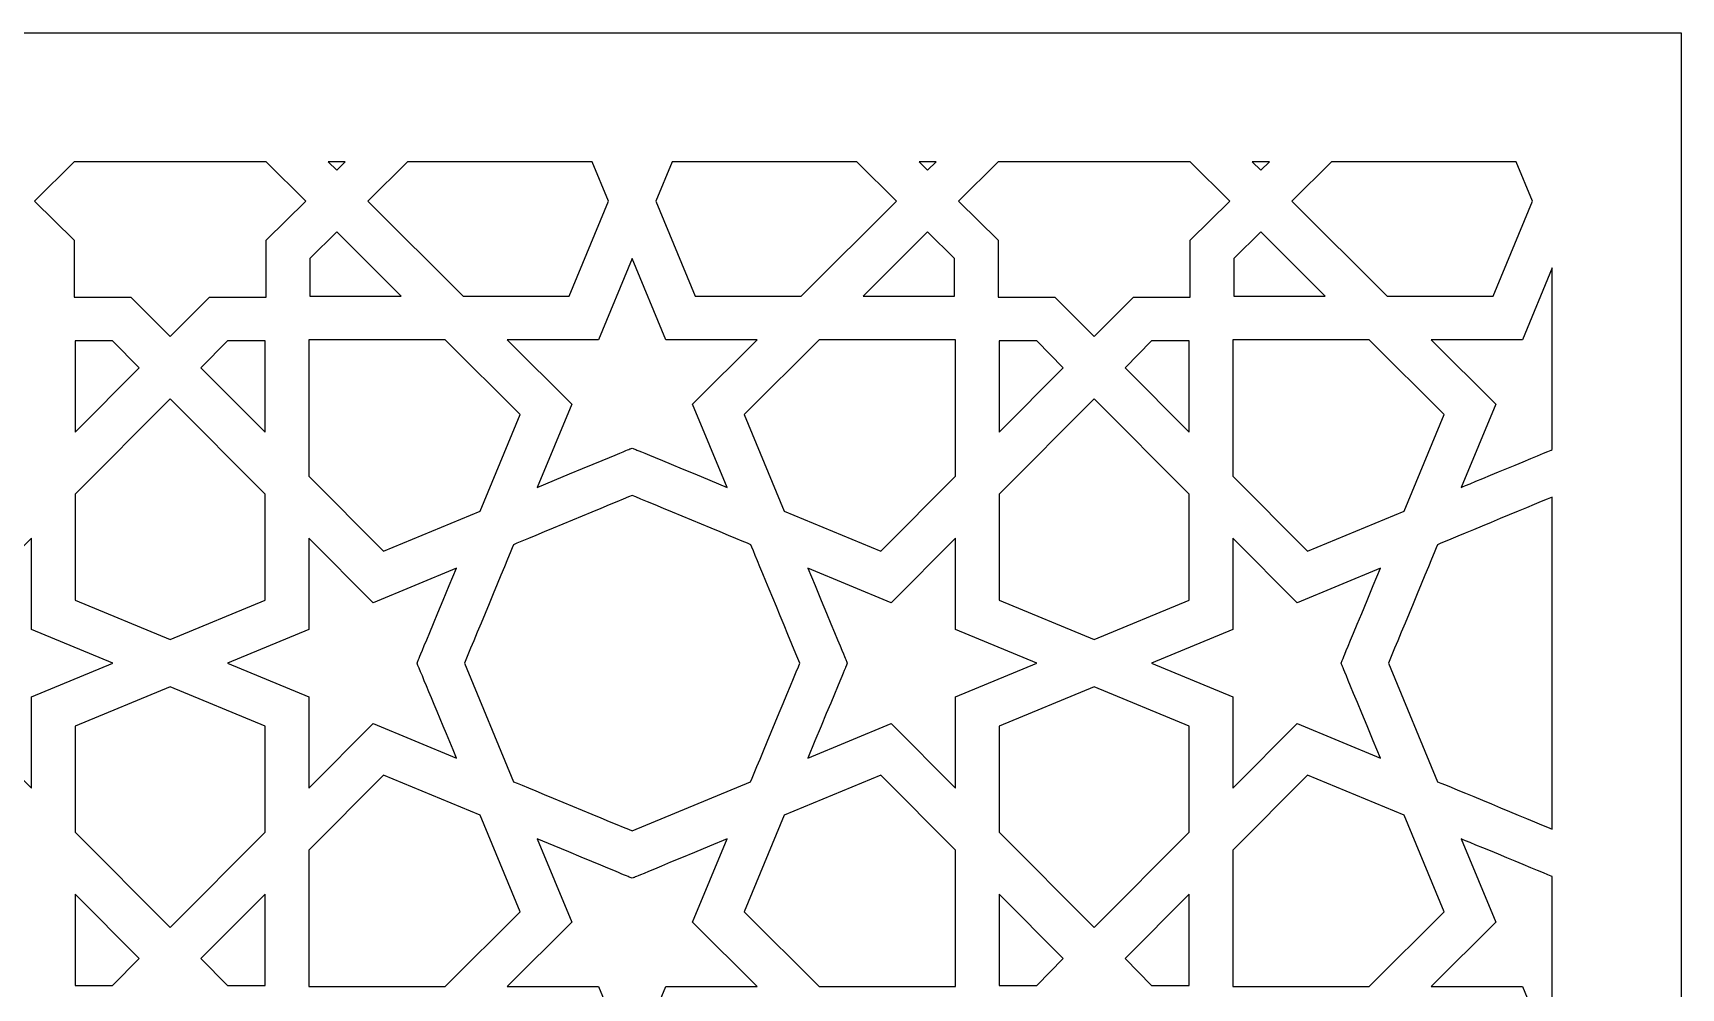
# Model space of a CAD drawing. Header units: millimetres. Extents: x -127 to 127, y -57 to 57.
# Drawn here: x 72.2 to 126.9, y 25.5 to 57.2 of the extents above; entities that cross this region are included whole.
import ezdxf

# ---------------------------------------------------------------- set-up
doc = ezdxf.new("R2010")
doc.units = ezdxf.units.MM
doc.header["$MEASUREMENT"] = 0
doc.layers.add('layer 1', color=7, linetype='Continuous')

msp = doc.modelspace()

# ---------------------------------------------------------------- linework, layer by layer
at = {"layer": 'layer 1', "color": 250}
for points, knots in [([(-126.8236, 57.1955), (-126.8236, 57.1955), (-126.8236, -56.9736), (-126.8236, -56.9736), (-126.8236, -56.9736), (-126.8236, -56.9736), (-98.0774, -56.9736), (-98.0774, -56.9736), (-98.0774, -56.9736), (-98.0774, -56.9736), (-98.0774, -45.5069), (-98.0774, -45.5069), (-98.0774, -45.5069), (-98.0774, -26.682), (-89.8408, -9.3041), (-75.48, 2.171), (-75.48, 2.171), (-48.3803, 23.8245), (-21.5625, 21.922), (0.0607, 47.8307), (0.0607, 47.8307), (21.6842, 21.922), (48.5017, 23.8249), (75.6017, 2.171), (75.6017, 2.171), (89.9626, -9.3041), (98.1992, -26.682), (98.1992, -45.5069), (98.1992, -45.5069), (98.1992, -45.5069), (98.1992, -56.9736), (98.1992, -56.9736), (98.1992, -56.9736), (98.1992, -56.9736), (126.9453, -56.9736), (126.9453, -56.9736), (126.9453, -56.9736), (126.9453, -56.9736), (126.9453, 57.1955), (126.9453, 57.1955), (126.9453, 57.1955), (126.9453, 57.1955), (-126.8236, 57.1955), (-126.8236, 57.1955)], [0, 0, 0, 0, 0.0833333, 0.0833333, 0.0833333, 0.0833333, 0.1666667, 0.1666667, 0.1666667, 0.1666667, 0.25, 0.25, 0.25, 0.25, 0.3333333, 0.3333333, 0.3333333, 0.3333333, 0.4166667, 0.4166667, 0.4166667, 0.4166667, 0.5, 0.5, 0.5, 0.5, 0.5833333, 0.5833333, 0.5833333, 0.5833333, 0.6666667, 0.6666667, 0.6666667, 0.6666667, 0.75, 0.75, 0.75, 0.75, 0.8333333, 0.8333333, 0.8333333, 0.8333333, 1, 1, 1, 1]), ([(79.9747, 50.3135), (79.9747, 50.3135), (79.9747, 48.429), (79.9747, 48.429), (79.9747, 48.429), (79.9747, 48.429), (78.0905, 48.429), (78.0905, 48.429), (78.0905, 48.429), (78.0905, 48.429), (76.7888, 47.1145), (76.7888, 47.1145), (76.7888, 47.1145), (76.7888, 47.1145), (75.487, 48.429), (75.487, 48.429), (75.487, 48.429), (75.487, 48.429), (73.6029, 48.429), (73.6029, 48.429), (73.6029, 48.429), (73.6029, 48.429), (73.6029, 50.3135), (73.6029, 50.3135), (73.6029, 50.3135), (73.6029, 50.3135), (72.2881, 51.6149), (72.2881, 51.6149), (72.2881, 51.6149), (72.2881, 51.6149), (73.6029, 52.9167), (73.6029, 52.9167), (73.6029, 52.9167), (73.6029, 52.9167), (79.9747, 52.9209), (79.9747, 52.9209), (79.9747, 52.9209), (79.9747, 52.9209), (81.2892, 51.6149), (81.2892, 51.6149), (81.2892, 51.6149), (81.2892, 51.6149), (79.9747, 50.3135), (79.9747, 50.3135)], [0, 0, 0, 0, 0.0833333, 0.0833333, 0.0833333, 0.0833333, 0.1666667, 0.1666667, 0.1666667, 0.1666667, 0.25, 0.25, 0.25, 0.25, 0.3333333, 0.3333333, 0.3333333, 0.3333333, 0.4166667, 0.4166667, 0.4166667, 0.4166667, 0.5, 0.5, 0.5, 0.5, 0.5833333, 0.5833333, 0.5833333, 0.5833333, 0.6666667, 0.6666667, 0.6666667, 0.6666667, 0.75, 0.75, 0.75, 0.75, 0.8333333, 0.8333333, 0.8333333, 0.8333333, 1, 1, 1, 1]), ([(82.0353, 52.9209), (82.0353, 52.9209), (82.6033, 52.9209), (82.6033, 52.9209), (82.6033, 52.9209), (82.6033, 52.9209), (82.32, 52.639), (82.32, 52.639), (82.32, 52.639), (82.32, 52.639), (82.0353, 52.9209), (82.0353, 52.9209)], [0, 0, 0, 0, 0.25, 0.25, 0.25, 0.25, 0.5, 0.5, 0.5, 0.5, 1, 1, 1, 1]), ([(90.0342, 48.4632), (90.0342, 48.4632), (86.5202, 48.4632), (86.5202, 48.4632), (86.5202, 48.4632), (86.5202, 48.4632), (83.3522, 51.6149), (83.3522, 51.6149), (83.3522, 51.6149), (83.3522, 51.6149), (84.6649, 52.9209), (84.6649, 52.9209), (84.6649, 52.9209), (84.6649, 52.9209), (90.7983, 52.9209), (90.7983, 52.9209), (90.7983, 52.9209), (90.7983, 52.9209), (91.3391, 51.6149), (91.3391, 51.6149), (91.3391, 51.6149), (91.3391, 51.6149), (90.0342, 48.4632), (90.0342, 48.4632)], [0, 0, 0, 0, 0.1428571, 0.1428571, 0.1428571, 0.1428571, 0.2857143, 0.2857143, 0.2857143, 0.2857143, 0.4285714, 0.4285714, 0.4285714, 0.4285714, 0.5714286, 0.5714286, 0.5714286, 0.5714286, 0.7142857, 0.7142857, 0.7142857, 0.7142857, 1, 1, 1, 1]), ([(97.7325, 48.4632), (97.7325, 48.4632), (94.2185, 48.4632), (94.2185, 48.4632), (94.2185, 48.4632), (94.2185, 48.4632), (92.9132, 51.6149), (92.9132, 51.6149), (92.9132, 51.6149), (92.9132, 51.6149), (93.454, 52.9209), (93.454, 52.9209), (93.454, 52.9209), (93.454, 52.9209), (99.5878, 52.9209), (99.5878, 52.9209), (99.5878, 52.9209), (99.5878, 52.9209), (100.9005, 51.6149), (100.9005, 51.6149), (100.9005, 51.6149), (100.9005, 51.6149), (97.7325, 48.4632), (97.7325, 48.4632)], [0, 0, 0, 0, 0.1428571, 0.1428571, 0.1428571, 0.1428571, 0.2857143, 0.2857143, 0.2857143, 0.2857143, 0.4285714, 0.4285714, 0.4285714, 0.4285714, 0.5714286, 0.5714286, 0.5714286, 0.5714286, 0.7142857, 0.7142857, 0.7142857, 0.7142857, 1, 1, 1, 1]), ([(101.9323, 52.639), (101.9323, 52.639), (101.6494, 52.9209), (101.6494, 52.9209), (101.6494, 52.9209), (101.6494, 52.9209), (102.217, 52.9209), (102.217, 52.9209), (102.217, 52.9209), (102.217, 52.9209), (101.9323, 52.639), (101.9323, 52.639)], [0, 0, 0, 0, 0.25, 0.25, 0.25, 0.25, 0.5, 0.5, 0.5, 0.5, 1, 1, 1, 1]), ([(110.6498, 50.3135), (110.6498, 50.3135), (110.6498, 48.429), (110.6498, 48.429), (110.6498, 48.429), (110.6498, 48.429), (108.7653, 48.429), (108.7653, 48.429), (108.7653, 48.429), (108.7653, 48.429), (107.4639, 47.1145), (107.4639, 47.1145), (107.4639, 47.1145), (107.4639, 47.1145), (106.1621, 48.429), (106.1621, 48.429), (106.1621, 48.429), (106.1621, 48.429), (104.2779, 48.429), (104.2779, 48.429), (104.2779, 48.429), (104.2779, 48.429), (104.2779, 50.3135), (104.2779, 50.3135), (104.2779, 50.3135), (104.2779, 50.3135), (102.9631, 51.6149), (102.9631, 51.6149), (102.9631, 51.6149), (102.9631, 51.6149), (104.2779, 52.9167), (104.2779, 52.9167), (104.2779, 52.9167), (104.2779, 52.9167), (110.6498, 52.9209), (110.6498, 52.9209), (110.6498, 52.9209), (110.6498, 52.9209), (111.9643, 51.6149), (111.9643, 51.6149), (111.9643, 51.6149), (111.9643, 51.6149), (110.6498, 50.3135), (110.6498, 50.3135)], [0, 0, 0, 0, 0.0833333, 0.0833333, 0.0833333, 0.0833333, 0.1666667, 0.1666667, 0.1666667, 0.1666667, 0.25, 0.25, 0.25, 0.25, 0.3333333, 0.3333333, 0.3333333, 0.3333333, 0.4166667, 0.4166667, 0.4166667, 0.4166667, 0.5, 0.5, 0.5, 0.5, 0.5833333, 0.5833333, 0.5833333, 0.5833333, 0.6666667, 0.6666667, 0.6666667, 0.6666667, 0.75, 0.75, 0.75, 0.75, 0.8333333, 0.8333333, 0.8333333, 0.8333333, 1, 1, 1, 1]), ([(112.7104, 52.9209), (112.7104, 52.9209), (113.2784, 52.9209), (113.2784, 52.9209), (113.2784, 52.9209), (113.2784, 52.9209), (112.9951, 52.639), (112.9951, 52.639), (112.9951, 52.639), (112.9951, 52.639), (112.7104, 52.9209), (112.7104, 52.9209)], [0, 0, 0, 0, 0.25, 0.25, 0.25, 0.25, 0.5, 0.5, 0.5, 0.5, 1, 1, 1, 1]), ([(120.7089, 48.4632), (120.7089, 48.4632), (117.1949, 48.4632), (117.1949, 48.4632), (117.1949, 48.4632), (117.1949, 48.4632), (114.027, 51.6149), (114.027, 51.6149), (114.027, 51.6149), (114.027, 51.6149), (115.34, 52.9209), (115.34, 52.9209), (115.34, 52.9209), (115.34, 52.9209), (121.4734, 52.9209), (121.4734, 52.9209), (121.4734, 52.9209), (121.4734, 52.9209), (122.0142, 51.6149), (122.0142, 51.6149), (122.0142, 51.6149), (122.0142, 51.6149), (120.7089, 48.4632), (120.7089, 48.4632)], [0, 0, 0, 0, 0.1428571, 0.1428571, 0.1428571, 0.1428571, 0.2857143, 0.2857143, 0.2857143, 0.2857143, 0.4285714, 0.4285714, 0.4285714, 0.4285714, 0.5714286, 0.5714286, 0.5714286, 0.5714286, 0.7142857, 0.7142857, 0.7142857, 0.7142857, 1, 1, 1, 1]), ([(81.4285, 48.4632), (81.4285, 48.4632), (81.4285, 49.7071), (81.4285, 49.7071), (81.4285, 49.7071), (81.4285, 49.7071), (82.32, 50.5908), (82.32, 50.5908), (82.32, 50.5908), (82.32, 50.5908), (84.4578, 48.4632), (84.4578, 48.4632), (84.4578, 48.4632), (84.4578, 48.4632), (81.4285, 48.4632), (81.4285, 48.4632)], [0, 0, 0, 0, 0.2, 0.2, 0.2, 0.2, 0.4, 0.4, 0.4, 0.4, 0.6, 0.6, 0.6, 0.6, 1, 1, 1, 1]), ([(102.8238, 49.7071), (102.8238, 49.7071), (102.8238, 48.4632), (102.8238, 48.4632), (102.8238, 48.4632), (102.8238, 48.4632), (99.7945, 48.4632), (99.7945, 48.4632), (99.7945, 48.4632), (99.7945, 48.4632), (101.9323, 50.5908), (101.9323, 50.5908), (101.9323, 50.5908), (101.9323, 50.5908), (102.8238, 49.7071), (102.8238, 49.7071)], [0, 0, 0, 0, 0.2, 0.2, 0.2, 0.2, 0.4, 0.4, 0.4, 0.4, 0.6, 0.6, 0.6, 0.6, 1, 1, 1, 1]), ([(112.1036, 48.4632), (112.1036, 48.4632), (112.1036, 49.7071), (112.1036, 49.7071), (112.1036, 49.7071), (112.1036, 49.7071), (112.9951, 50.5908), (112.9951, 50.5908), (112.9951, 50.5908), (112.9951, 50.5908), (115.1329, 48.4632), (115.1329, 48.4632), (115.1329, 48.4632), (115.1329, 48.4632), (112.1036, 48.4632), (112.1036, 48.4632)], [0, 0, 0, 0, 0.2, 0.2, 0.2, 0.2, 0.4, 0.4, 0.4, 0.4, 0.6, 0.6, 0.6, 0.6, 1, 1, 1, 1]), ([(94.1299, 44.8765), (94.1299, 44.8765), (95.2765, 42.1122), (95.2765, 42.1122), (95.2765, 42.1122), (91.99, 43.4746), (92.3329, 43.3321), (92.1262, 43.4188), (92.1262, 43.4188), (91.9374, 43.3395), (92.2705, 43.4778), (88.9762, 42.1122), (88.9762, 42.1122), (88.9762, 42.1122), (90.1227, 44.8765), (90.1227, 44.8765), (90.1227, 44.8765), (90.1227, 44.8765), (87.9803, 47.0094), (87.9803, 47.0094), (87.9803, 47.0094), (87.9803, 47.0094), (91.0057, 47.0094), (91.0057, 47.0094), (91.0057, 47.0094), (91.0057, 47.0094), (92.1262, 49.7145), (92.1262, 49.7145), (92.1262, 49.7145), (92.1262, 49.7145), (93.2466, 47.0094), (93.2466, 47.0094), (93.2466, 47.0094), (93.2466, 47.0094), (96.2724, 47.0094), (96.2724, 47.0094), (96.2724, 47.0094), (96.2724, 47.0094), (94.1299, 44.8765), (94.1299, 44.8765)], [0, 0, 0, 0, 0.0909091, 0.0909091, 0.0909091, 0.0909091, 0.1818182, 0.1818182, 0.1818182, 0.1818182, 0.2727273, 0.2727273, 0.2727273, 0.2727273, 0.3636364, 0.3636364, 0.3636364, 0.3636364, 0.4545455, 0.4545455, 0.4545455, 0.4545455, 0.5454545, 0.5454545, 0.5454545, 0.5454545, 0.6363636, 0.6363636, 0.6363636, 0.6363636, 0.7272727, 0.7272727, 0.7272727, 0.7272727, 0.8181818, 0.8181818, 0.8181818, 0.8181818, 1, 1, 1, 1]), ([(122.6707, 43.3642), (122.6203, 43.343), (119.7046, 42.1344), (119.6513, 42.1122), (119.6513, 42.1122), (119.6513, 42.1122), (120.7978, 44.8765), (120.7978, 44.8765), (120.7978, 44.8765), (120.7978, 44.8765), (118.6554, 47.0094), (118.6554, 47.0094), (118.6554, 47.0094), (118.6554, 47.0094), (121.6808, 47.0094), (121.6808, 47.0094), (121.6808, 47.0094), (121.6808, 47.0094), (122.6707, 49.3995), (122.6707, 49.3995), (122.6707, 49.3995), (122.6707, 49.3995), (122.6707, 43.3642), (122.6707, 43.3642)], [0, 0, 0, 0, 0.1428571, 0.1428571, 0.1428571, 0.1428571, 0.2857143, 0.2857143, 0.2857143, 0.2857143, 0.4285714, 0.4285714, 0.4285714, 0.4285714, 0.5714286, 0.5714286, 0.5714286, 0.5714286, 0.7142857, 0.7142857, 0.7142857, 0.7142857, 1, 1, 1, 1]), ([(73.6367, 43.9459), (73.6367, 43.9459), (73.6367, 46.9752), (73.6367, 46.9752), (73.6367, 46.9752), (73.6367, 46.9752), (74.881, 46.9752), (74.881, 46.9752), (74.881, 46.9752), (74.881, 46.9752), (75.7647, 46.0837), (75.7647, 46.0837), (75.7647, 46.0837), (75.7647, 46.0837), (73.6367, 43.9459), (73.6367, 43.9459)], [0, 0, 0, 0, 0.2, 0.2, 0.2, 0.2, 0.4, 0.4, 0.4, 0.4, 0.6, 0.6, 0.6, 0.6, 1, 1, 1, 1]), ([(79.9405, 46.9752), (79.9405, 46.9752), (79.9405, 43.9459), (79.9405, 43.9459), (79.9405, 43.9459), (79.9405, 43.9459), (77.8129, 46.0837), (77.8129, 46.0837), (77.8129, 46.0837), (77.8129, 46.0837), (78.6966, 46.9752), (78.6966, 46.9752), (78.6966, 46.9752), (78.6966, 46.9752), (79.9405, 46.9752), (79.9405, 46.9752)], [0, 0, 0, 0, 0.2, 0.2, 0.2, 0.2, 0.4, 0.4, 0.4, 0.4, 0.6, 0.6, 0.6, 0.6, 1, 1, 1, 1]), ([(87.0758, 41.3265), (87.0758, 41.3265), (83.8701, 39.9969), (83.8701, 39.9969), (83.8701, 39.9969), (83.8701, 39.9969), (81.3943, 42.484), (81.3943, 42.484), (81.3943, 42.484), (81.3943, 42.484), (81.3943, 47.0094), (81.3943, 47.0094), (81.3943, 47.0094), (81.3943, 47.0094), (85.9197, 47.0094), (85.9197, 47.0094), (85.9197, 47.0094), (85.9197, 47.0094), (88.4068, 44.534), (88.4068, 44.534), (88.4068, 44.534), (88.4068, 44.534), (87.0758, 41.3265), (87.0758, 41.3265)], [0, 0, 0, 0, 0.1428571, 0.1428571, 0.1428571, 0.1428571, 0.2857143, 0.2857143, 0.2857143, 0.2857143, 0.4285714, 0.4285714, 0.4285714, 0.4285714, 0.5714286, 0.5714286, 0.5714286, 0.5714286, 0.7142857, 0.7142857, 0.7142857, 0.7142857, 1, 1, 1, 1]), ([(102.858, 42.484), (102.858, 42.484), (100.3826, 39.9969), (100.3826, 39.9969), (100.3826, 39.9969), (100.3826, 39.9969), (97.1751, 41.3272), (97.1751, 41.3272), (97.1751, 41.3272), (97.1751, 41.3272), (95.8459, 44.534), (95.8459, 44.534), (95.8459, 44.534), (95.8459, 44.534), (98.3326, 47.0094), (98.3326, 47.0094), (98.3326, 47.0094), (98.3326, 47.0094), (102.858, 47.0094), (102.858, 47.0094), (102.858, 47.0094), (102.858, 47.0094), (102.858, 42.484), (102.858, 42.484)], [0, 0, 0, 0, 0.1428571, 0.1428571, 0.1428571, 0.1428571, 0.2857143, 0.2857143, 0.2857143, 0.2857143, 0.4285714, 0.4285714, 0.4285714, 0.4285714, 0.5714286, 0.5714286, 0.5714286, 0.5714286, 0.7142857, 0.7142857, 0.7142857, 0.7142857, 1, 1, 1, 1]), ([(104.3118, 43.9459), (104.3118, 43.9459), (104.3118, 46.9752), (104.3118, 46.9752), (104.3118, 46.9752), (104.3118, 46.9752), (105.5561, 46.9752), (105.5561, 46.9752), (105.5561, 46.9752), (105.5561, 46.9752), (106.4398, 46.0837), (106.4398, 46.0837), (106.4398, 46.0837), (106.4398, 46.0837), (104.3118, 43.9459), (104.3118, 43.9459)], [0, 0, 0, 0, 0.2, 0.2, 0.2, 0.2, 0.4, 0.4, 0.4, 0.4, 0.6, 0.6, 0.6, 0.6, 1, 1, 1, 1]), ([(110.6156, 46.9752), (110.6156, 46.9752), (110.6156, 43.9459), (110.6156, 43.9459), (110.6156, 43.9459), (110.6156, 43.9459), (108.4876, 46.0837), (108.4876, 46.0837), (108.4876, 46.0837), (108.4876, 46.0837), (109.3717, 46.9752), (109.3717, 46.9752), (109.3717, 46.9752), (109.3717, 46.9752), (110.6156, 46.9752), (110.6156, 46.9752)], [0, 0, 0, 0, 0.2, 0.2, 0.2, 0.2, 0.4, 0.4, 0.4, 0.4, 0.6, 0.6, 0.6, 0.6, 1, 1, 1, 1]), ([(117.7509, 41.3265), (117.7509, 41.3265), (114.5448, 39.9969), (114.5448, 39.9969), (114.5448, 39.9969), (114.5448, 39.9969), (112.0694, 42.484), (112.0694, 42.484), (112.0694, 42.484), (112.0694, 42.484), (112.0694, 47.0094), (112.0694, 47.0094), (112.0694, 47.0094), (112.0694, 47.0094), (116.5948, 47.0094), (116.5948, 47.0094), (116.5948, 47.0094), (116.5948, 47.0094), (119.0819, 44.534), (119.0819, 44.534), (119.0819, 44.534), (119.0819, 44.534), (117.7509, 41.3265), (117.7509, 41.3265)], [0, 0, 0, 0, 0.1428571, 0.1428571, 0.1428571, 0.1428571, 0.2857143, 0.2857143, 0.2857143, 0.2857143, 0.4285714, 0.4285714, 0.4285714, 0.4285714, 0.5714286, 0.5714286, 0.5714286, 0.5714286, 0.7142857, 0.7142857, 0.7142857, 0.7142857, 1, 1, 1, 1]), ([(79.9405, 41.8836), (79.9405, 41.8836), (79.9405, 38.3695), (79.9405, 38.3695), (79.9405, 38.3695), (79.9405, 38.3695), (76.7888, 37.0646), (76.7888, 37.0646), (76.7888, 37.0646), (76.7888, 37.0646), (73.6367, 38.3695), (73.6367, 38.3695), (73.6367, 38.3695), (73.6367, 38.3695), (73.6367, 41.8836), (73.6367, 41.8836), (73.6367, 41.8836), (73.6367, 41.8836), (76.7888, 45.0515), (76.7888, 45.0515), (76.7888, 45.0515), (76.7888, 45.0515), (79.9405, 41.8836), (79.9405, 41.8836)], [0, 0, 0, 0, 0.1428571, 0.1428571, 0.1428571, 0.1428571, 0.2857143, 0.2857143, 0.2857143, 0.2857143, 0.4285714, 0.4285714, 0.4285714, 0.4285714, 0.5714286, 0.5714286, 0.5714286, 0.5714286, 0.7142857, 0.7142857, 0.7142857, 0.7142857, 1, 1, 1, 1]), ([(107.4639, 37.0646), (107.4639, 37.0646), (104.3118, 38.3695), (104.3118, 38.3695), (104.3118, 38.3695), (104.3118, 38.3695), (104.3118, 41.8836), (104.3118, 41.8836), (104.3118, 41.8836), (104.3118, 41.8836), (107.4639, 45.0515), (107.4639, 45.0515), (107.4639, 45.0515), (107.4639, 45.0515), (110.6156, 41.8836), (110.6156, 41.8836), (110.6156, 41.8836), (110.6156, 41.8836), (110.6156, 38.3695), (110.6156, 38.3695), (110.6156, 38.3695), (110.6156, 38.3695), (107.4639, 37.0646), (107.4639, 37.0646)], [0, 0, 0, 0, 0.1428571, 0.1428571, 0.1428571, 0.1428571, 0.2857143, 0.2857143, 0.2857143, 0.2857143, 0.4285714, 0.4285714, 0.4285714, 0.4285714, 0.5714286, 0.5714286, 0.5714286, 0.5714286, 0.7142857, 0.7142857, 0.7142857, 0.7142857, 1, 1, 1, 1]), ([(96.06, 32.3416), (96.06, 32.3416), (92.1262, 30.7107), (92.1262, 30.7107), (92.1262, 30.7107), (91.6266, 30.9178), (88.6548, 32.1501), (88.1909, 32.3423), (88.1909, 32.3423), (88.1909, 32.3423), (86.5593, 36.2776), (86.5593, 36.2776), (86.5593, 36.2776), (86.7438, 36.7249), (88.0145, 39.7796), (88.1849, 40.21), (88.1849, 40.21), (88.6573, 40.4068), (91.6266, 41.6373), (92.1262, 41.8444), (92.1262, 41.8444), (92.6253, 41.6373), (95.595, 40.4068), (96.0674, 40.21), (96.0674, 40.21), (96.212, 39.8449), (97.0047, 37.9381), (97.693, 36.2776), (97.693, 36.2776), (97.487, 35.7801), (96.2628, 32.827), (96.06, 32.3416)], [0, 0, 0, 0, 0.1111111, 0.1111111, 0.1111111, 0.1111111, 0.2222222, 0.2222222, 0.2222222, 0.2222222, 0.3333333, 0.3333333, 0.3333333, 0.3333333, 0.4444444, 0.4444444, 0.4444444, 0.4444444, 0.5555556, 0.5555556, 0.5555556, 0.5555556, 0.6666667, 0.6666667, 0.6666667, 0.6666667, 0.7777778, 0.7777778, 0.7777778, 0.7777778, 1, 1, 1, 1]), ([(122.6707, 30.7647), (121.9186, 31.0766), (119.2992, 32.1628), (118.866, 32.3423), (118.866, 32.3423), (118.866, 32.3423), (117.2344, 36.2776), (117.2344, 36.2776), (117.2344, 36.2776), (117.4189, 36.7249), (118.6896, 39.7796), (118.86, 40.21), (118.86, 40.21), (119.2992, 40.3931), (121.8992, 41.4705), (122.6707, 41.7904), (122.6707, 41.7904), (122.6707, 41.7904), (122.6707, 30.7647), (122.6707, 30.7647)], [0, 0, 0, 0, 0.1666667, 0.1666667, 0.1666667, 0.1666667, 0.3333333, 0.3333333, 0.3333333, 0.3333333, 0.5, 0.5, 0.5, 0.5, 0.6666667, 0.6666667, 0.6666667, 0.6666667, 1, 1, 1, 1]), ([(68.5924, 36.2776), (68.5091, 36.4765), (68.6435, 36.153), (67.286, 39.4275), (67.286, 39.4275), (67.286, 39.4275), (70.0507, 38.281), (70.0507, 38.281), (70.0507, 38.281), (70.0507, 38.281), (72.1829, 40.4234), (72.1829, 40.4234), (72.1829, 40.4234), (72.1829, 40.4234), (72.1829, 37.3976), (72.1829, 37.3976), (72.1829, 37.3976), (72.1829, 37.3976), (74.8884, 36.2776), (74.8884, 36.2776), (74.8884, 36.2776), (74.8884, 36.2776), (72.1829, 35.1571), (72.1829, 35.1571), (72.1829, 35.1571), (72.1829, 35.1571), (72.1829, 32.1314), (72.1829, 32.1314), (72.1829, 32.1314), (72.1829, 32.1314), (70.0507, 34.2738), (70.0507, 34.2738), (70.0507, 34.2738), (70.0507, 34.2738), (67.286, 33.1273), (67.286, 33.1273), (67.286, 33.1273), (68.6223, 36.3506), (68.5144, 36.0916), (68.5924, 36.2776)], [0, 0, 0, 0, 0.0909091, 0.0909091, 0.0909091, 0.0909091, 0.1818182, 0.1818182, 0.1818182, 0.1818182, 0.2727273, 0.2727273, 0.2727273, 0.2727273, 0.3636364, 0.3636364, 0.3636364, 0.3636364, 0.4545455, 0.4545455, 0.4545455, 0.4545455, 0.5454545, 0.5454545, 0.5454545, 0.5454545, 0.6363636, 0.6363636, 0.6363636, 0.6363636, 0.7272727, 0.7272727, 0.7272727, 0.7272727, 0.8181818, 0.8181818, 0.8181818, 0.8181818, 1, 1, 1, 1]), ([(84.9852, 36.2776), (85.1204, 35.953), (85.6926, 34.5715), (86.2912, 33.1273), (86.2912, 33.1273), (86.2912, 33.1273), (83.5269, 34.2738), (83.5269, 34.2738), (83.5269, 34.2738), (83.5269, 34.2738), (81.3943, 32.1314), (81.3943, 32.1314), (81.3943, 32.1314), (81.3943, 32.1314), (81.3943, 35.1571), (81.3943, 35.1571), (81.3943, 35.1571), (81.3943, 35.1571), (78.6892, 36.2776), (78.6892, 36.2776), (78.6892, 36.2776), (78.6892, 36.2776), (81.3943, 37.3976), (81.3943, 37.3976), (81.3943, 37.3976), (81.3943, 37.3976), (81.3943, 40.4234), (81.3943, 40.4234), (81.3943, 40.4234), (81.3943, 40.4234), (83.5269, 38.281), (83.5269, 38.281), (83.5269, 38.281), (83.5269, 38.281), (86.2912, 39.4275), (86.2912, 39.4275), (86.2912, 39.4275), (84.9394, 36.1654), (85.0706, 36.4818), (84.9852, 36.2776)], [0, 0, 0, 0, 0.0909091, 0.0909091, 0.0909091, 0.0909091, 0.1818182, 0.1818182, 0.1818182, 0.1818182, 0.2727273, 0.2727273, 0.2727273, 0.2727273, 0.3636364, 0.3636364, 0.3636364, 0.3636364, 0.4545455, 0.4545455, 0.4545455, 0.4545455, 0.5454545, 0.5454545, 0.5454545, 0.5454545, 0.6363636, 0.6363636, 0.6363636, 0.6363636, 0.7272727, 0.7272727, 0.7272727, 0.7272727, 0.8181818, 0.8181818, 0.8181818, 0.8181818, 1, 1, 1, 1]), ([(105.5635, 36.2776), (105.5635, 36.2776), (102.858, 35.1571), (102.858, 35.1571), (102.858, 35.1571), (102.858, 35.1571), (102.858, 32.1314), (102.858, 32.1314), (102.858, 32.1314), (102.858, 32.1314), (100.7255, 34.2738), (100.7255, 34.2738), (100.7255, 34.2738), (100.7255, 34.2738), (97.9611, 33.1273), (97.9611, 33.1273), (97.9611, 33.1273), (99.3034, 36.3654), (99.1725, 36.0511), (99.2678, 36.2776), (99.2678, 36.2776), (99.1814, 36.4829), (99.3161, 36.1583), (97.9611, 39.4275), (97.9611, 39.4275), (97.9611, 39.4275), (100.7255, 38.281), (100.7255, 38.281), (100.7255, 38.281), (100.7255, 38.281), (102.858, 40.4234), (102.858, 40.4234), (102.858, 40.4234), (102.858, 40.4234), (102.858, 37.3976), (102.858, 37.3976), (102.858, 37.3976), (102.858, 37.3976), (105.5635, 36.2776), (105.5635, 36.2776)], [0, 0, 0, 0, 0.0909091, 0.0909091, 0.0909091, 0.0909091, 0.1818182, 0.1818182, 0.1818182, 0.1818182, 0.2727273, 0.2727273, 0.2727273, 0.2727273, 0.3636364, 0.3636364, 0.3636364, 0.3636364, 0.4545455, 0.4545455, 0.4545455, 0.4545455, 0.5454545, 0.5454545, 0.5454545, 0.5454545, 0.6363636, 0.6363636, 0.6363636, 0.6363636, 0.7272727, 0.7272727, 0.7272727, 0.7272727, 0.8181818, 0.8181818, 0.8181818, 0.8181818, 1, 1, 1, 1]), ([(115.6596, 36.2776), (115.7425, 36.0807), (115.6074, 36.406), (116.9663, 33.1273), (116.9663, 33.1273), (116.9663, 33.1273), (114.2019, 34.2738), (114.2019, 34.2738), (114.2019, 34.2738), (114.2019, 34.2738), (112.0694, 32.1314), (112.0694, 32.1314), (112.0694, 32.1314), (112.0694, 32.1314), (112.0694, 35.1571), (112.0694, 35.1571), (112.0694, 35.1571), (112.0694, 35.1571), (109.3643, 36.2776), (109.3643, 36.2776), (109.3643, 36.2776), (109.3643, 36.2776), (112.0694, 37.3976), (112.0694, 37.3976), (112.0694, 37.3976), (112.0694, 37.3976), (112.0694, 40.4234), (112.0694, 40.4234), (112.0694, 40.4234), (112.0694, 40.4234), (114.2019, 38.281), (114.2019, 38.281), (114.2019, 38.281), (114.2019, 38.281), (116.9663, 39.4275), (116.9663, 39.4275), (116.9663, 39.4275), (115.5989, 36.1283), (115.7464, 36.4836), (115.6596, 36.2776)], [0, 0, 0, 0, 0.0909091, 0.0909091, 0.0909091, 0.0909091, 0.1818182, 0.1818182, 0.1818182, 0.1818182, 0.2727273, 0.2727273, 0.2727273, 0.2727273, 0.3636364, 0.3636364, 0.3636364, 0.3636364, 0.4545455, 0.4545455, 0.4545455, 0.4545455, 0.5454545, 0.5454545, 0.5454545, 0.5454545, 0.6363636, 0.6363636, 0.6363636, 0.6363636, 0.7272727, 0.7272727, 0.7272727, 0.7272727, 0.8181818, 0.8181818, 0.8181818, 0.8181818, 1, 1, 1, 1]), ([(73.6367, 30.6712), (73.6367, 30.6712), (73.6367, 34.1852), (73.6367, 34.1852), (73.6367, 34.1852), (73.6367, 34.1852), (76.7888, 35.4902), (76.7888, 35.4902), (76.7888, 35.4902), (76.7888, 35.4902), (79.9405, 34.1852), (79.9405, 34.1852), (79.9405, 34.1852), (79.9405, 34.1852), (79.9405, 30.6712), (79.9405, 30.6712), (79.9405, 30.6712), (79.9405, 30.6712), (76.7888, 27.5033), (76.7888, 27.5033), (76.7888, 27.5033), (76.7888, 27.5033), (73.6367, 30.6712), (73.6367, 30.6712)], [0, 0, 0, 0, 0.1428571, 0.1428571, 0.1428571, 0.1428571, 0.2857143, 0.2857143, 0.2857143, 0.2857143, 0.4285714, 0.4285714, 0.4285714, 0.4285714, 0.5714286, 0.5714286, 0.5714286, 0.5714286, 0.7142857, 0.7142857, 0.7142857, 0.7142857, 1, 1, 1, 1]), ([(110.6156, 30.6712), (110.6156, 30.6712), (107.4639, 27.5033), (107.4639, 27.5033), (107.4639, 27.5033), (107.4639, 27.5033), (104.3118, 30.6712), (104.3118, 30.6712), (104.3118, 30.6712), (104.3118, 30.6712), (104.3118, 34.1852), (104.3118, 34.1852), (104.3118, 34.1852), (104.3118, 34.1852), (107.4639, 35.4902), (107.4639, 35.4902), (107.4639, 35.4902), (107.4639, 35.4902), (110.6156, 34.1852), (110.6156, 34.1852), (110.6156, 34.1852), (110.6156, 34.1852), (110.6156, 30.6712), (110.6156, 30.6712)], [0, 0, 0, 0, 0.1428571, 0.1428571, 0.1428571, 0.1428571, 0.2857143, 0.2857143, 0.2857143, 0.2857143, 0.4285714, 0.4285714, 0.4285714, 0.4285714, 0.5714286, 0.5714286, 0.5714286, 0.5714286, 0.7142857, 0.7142857, 0.7142857, 0.7142857, 1, 1, 1, 1]), ([(87.0769, 31.2279), (87.0769, 31.2279), (88.4068, 28.0212), (88.4068, 28.0212), (88.4068, 28.0212), (88.4068, 28.0212), (85.9197, 25.5457), (85.9197, 25.5457), (85.9197, 25.5457), (85.9197, 25.5457), (81.3943, 25.5457), (81.3943, 25.5457), (81.3943, 25.5457), (81.3943, 25.5457), (81.3943, 30.0711), (81.3943, 30.0711), (81.3943, 30.0711), (81.3943, 30.0711), (83.8701, 32.5579), (83.8701, 32.5579), (83.8701, 32.5579), (83.8701, 32.5579), (87.0769, 31.2279), (87.0769, 31.2279)], [0, 0, 0, 0, 0.1428571, 0.1428571, 0.1428571, 0.1428571, 0.2857143, 0.2857143, 0.2857143, 0.2857143, 0.4285714, 0.4285714, 0.4285714, 0.4285714, 0.5714286, 0.5714286, 0.5714286, 0.5714286, 0.7142857, 0.7142857, 0.7142857, 0.7142857, 1, 1, 1, 1]), ([(102.858, 30.0711), (102.858, 30.0711), (102.858, 25.5457), (102.858, 25.5457), (102.858, 25.5457), (102.858, 25.5457), (98.3326, 25.5457), (98.3326, 25.5457), (98.3326, 25.5457), (98.3326, 25.5457), (95.8459, 28.0212), (95.8459, 28.0212), (95.8459, 28.0212), (95.8459, 28.0212), (97.1758, 31.2279), (97.1758, 31.2279), (97.1758, 31.2279), (97.1758, 31.2279), (100.3826, 32.5579), (100.3826, 32.5579), (100.3826, 32.5579), (100.3826, 32.5579), (102.858, 30.0711), (102.858, 30.0711)], [0, 0, 0, 0, 0.1428571, 0.1428571, 0.1428571, 0.1428571, 0.2857143, 0.2857143, 0.2857143, 0.2857143, 0.4285714, 0.4285714, 0.4285714, 0.4285714, 0.5714286, 0.5714286, 0.5714286, 0.5714286, 0.7142857, 0.7142857, 0.7142857, 0.7142857, 1, 1, 1, 1]), ([(112.0694, 25.5457), (112.0694, 25.5457), (112.0694, 30.0711), (112.0694, 30.0711), (112.0694, 30.0711), (112.0694, 30.0711), (114.5448, 32.5579), (114.5448, 32.5579), (114.5448, 32.5579), (114.5448, 32.5579), (117.7516, 31.2279), (117.7516, 31.2279), (117.7516, 31.2279), (117.7516, 31.2279), (119.0819, 28.0212), (119.0819, 28.0212), (119.0819, 28.0212), (119.0819, 28.0212), (116.5948, 25.5457), (116.5948, 25.5457), (116.5948, 25.5457), (116.5948, 25.5457), (112.0694, 25.5457), (112.0694, 25.5457)], [0, 0, 0, 0, 0.1428571, 0.1428571, 0.1428571, 0.1428571, 0.2857143, 0.2857143, 0.2857143, 0.2857143, 0.4285714, 0.4285714, 0.4285714, 0.4285714, 0.5714286, 0.5714286, 0.5714286, 0.5714286, 0.7142857, 0.7142857, 0.7142857, 0.7142857, 1, 1, 1, 1]), ([(92.1262, 29.1359), (92.3121, 29.2142), (91.942, 29.0604), (95.2765, 30.4426), (95.2765, 30.4426), (95.2765, 30.4426), (94.1299, 27.6783), (94.1299, 27.6783), (94.1299, 27.6783), (94.1299, 27.6783), (96.2724, 25.5457), (96.2724, 25.5457), (96.2724, 25.5457), (96.2724, 25.5457), (93.2466, 25.5457), (93.2466, 25.5457), (93.2466, 25.5457), (93.2466, 25.5457), (92.1262, 22.8403), (92.1262, 22.8403), (92.1262, 22.8403), (92.1262, 22.8403), (91.0057, 25.5457), (91.0057, 25.5457), (91.0057, 25.5457), (91.0057, 25.5457), (87.9803, 25.5457), (87.9803, 25.5457), (87.9803, 25.5457), (87.9803, 25.5457), (90.1227, 27.6783), (90.1227, 27.6783), (90.1227, 27.6783), (90.1227, 27.6783), (88.9762, 30.4426), (88.9762, 30.4426), (88.9762, 30.4426), (92.1791, 29.1151), (91.9036, 29.2294), (92.1262, 29.1359)], [0, 0, 0, 0, 0.0909091, 0.0909091, 0.0909091, 0.0909091, 0.1818182, 0.1818182, 0.1818182, 0.1818182, 0.2727273, 0.2727273, 0.2727273, 0.2727273, 0.3636364, 0.3636364, 0.3636364, 0.3636364, 0.4545455, 0.4545455, 0.4545455, 0.4545455, 0.5454545, 0.5454545, 0.5454545, 0.5454545, 0.6363636, 0.6363636, 0.6363636, 0.6363636, 0.7272727, 0.7272727, 0.7272727, 0.7272727, 0.8181818, 0.8181818, 0.8181818, 0.8181818, 1, 1, 1, 1]), ([(120.7978, 27.6783), (120.7978, 27.6783), (119.6513, 30.4426), (119.6513, 30.4426), (119.6513, 30.4426), (119.7046, 30.4204), (122.6203, 29.2121), (122.6707, 29.191), (122.6707, 29.191), (122.6707, 29.191), (122.6707, 23.1553), (122.6707, 23.1553), (122.6707, 23.1553), (122.6707, 23.1553), (121.6808, 25.5457), (121.6808, 25.5457), (121.6808, 25.5457), (121.6808, 25.5457), (118.6554, 25.5457), (118.6554, 25.5457), (118.6554, 25.5457), (118.6554, 25.5457), (120.7978, 27.6783), (120.7978, 27.6783)], [0, 0, 0, 0, 0.1428571, 0.1428571, 0.1428571, 0.1428571, 0.2857143, 0.2857143, 0.2857143, 0.2857143, 0.4285714, 0.4285714, 0.4285714, 0.4285714, 0.5714286, 0.5714286, 0.5714286, 0.5714286, 0.7142857, 0.7142857, 0.7142857, 0.7142857, 1, 1, 1, 1]), ([(73.6367, 25.5799), (73.6367, 25.5799), (73.6367, 28.6092), (73.6367, 28.6092), (73.6367, 28.6092), (73.6367, 28.6092), (75.7647, 26.471), (75.7647, 26.471), (75.7647, 26.471), (75.7647, 26.471), (74.881, 25.5799), (74.881, 25.5799), (74.881, 25.5799), (74.881, 25.5799), (73.6367, 25.5799), (73.6367, 25.5799)], [0, 0, 0, 0, 0.2, 0.2, 0.2, 0.2, 0.4, 0.4, 0.4, 0.4, 0.6, 0.6, 0.6, 0.6, 1, 1, 1, 1]), ([(79.9405, 28.6092), (79.9405, 28.6092), (79.9405, 25.5799), (79.9405, 25.5799), (79.9405, 25.5799), (79.9405, 25.5799), (78.6966, 25.5799), (78.6966, 25.5799), (78.6966, 25.5799), (78.6966, 25.5799), (77.8129, 26.471), (77.8129, 26.471), (77.8129, 26.471), (77.8129, 26.471), (79.9405, 28.6092), (79.9405, 28.6092)], [0, 0, 0, 0, 0.2, 0.2, 0.2, 0.2, 0.4, 0.4, 0.4, 0.4, 0.6, 0.6, 0.6, 0.6, 1, 1, 1, 1]), ([(104.3118, 25.5799), (104.3118, 25.5799), (104.3118, 28.6092), (104.3118, 28.6092), (104.3118, 28.6092), (104.3118, 28.6092), (106.4398, 26.471), (106.4398, 26.471), (106.4398, 26.471), (106.4398, 26.471), (105.5561, 25.5799), (105.5561, 25.5799), (105.5561, 25.5799), (105.5561, 25.5799), (104.3118, 25.5799), (104.3118, 25.5799)], [0, 0, 0, 0, 0.2, 0.2, 0.2, 0.2, 0.4, 0.4, 0.4, 0.4, 0.6, 0.6, 0.6, 0.6, 1, 1, 1, 1]), ([(108.4876, 26.471), (108.4876, 26.471), (110.6156, 28.6092), (110.6156, 28.6092), (110.6156, 28.6092), (110.6156, 28.6092), (110.6156, 25.5799), (110.6156, 25.5799), (110.6156, 25.5799), (110.6156, 25.5799), (109.3717, 25.5799), (109.3717, 25.5799), (109.3717, 25.5799), (109.3717, 25.5799), (108.4876, 26.471), (108.4876, 26.471)], [0, 0, 0, 0, 0.2, 0.2, 0.2, 0.2, 0.4, 0.4, 0.4, 0.4, 0.6, 0.6, 0.6, 0.6, 1, 1, 1, 1])]:
    msp.add_open_spline(points, degree=3, knots=knots, dxfattribs=at)

doc.saveas('drawing.dxf')
